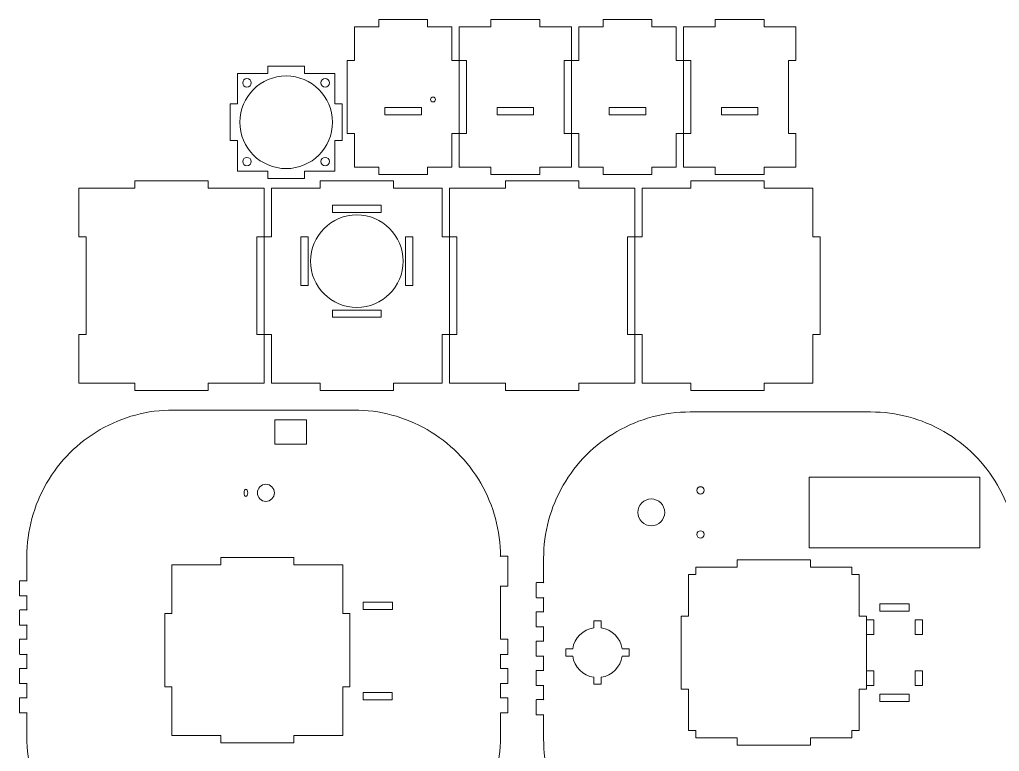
# Model space of a CAD drawing. Header units: millimetres. Extents: x -299 to 508, y -195 to 340.
# Drawn here: x -299.4 to 102.5, y 39.8 to 339.9 of the extents above; entities that cross this region are included whole.
import ezdxf

# ---------------------------------------------------------------- set-up
doc = ezdxf.new("R2010")
doc.units = ezdxf.units.MM
doc.header["$MEASUREMENT"] = 0
doc.layers.add('Camada 1', color=7, linetype='Continuous')

msp = doc.modelspace()

# ---------------------------------------------------------------- linework, layer by layer
at = {"layer": 'Camada 1', "color": 250, "lineweight": 20}
for points in [[(-149.5587, 300.923), (-134.5587, 300.923), (-134.5587, 303.923), (-149.5587, 303.923), (-149.5587, 300.923)], [(-103.5587, 300.923), (-88.5587, 300.923), (-88.5587, 303.923), (-103.5587, 303.923), (-103.5587, 300.923)], [(-57.5587, 300.923), (-42.5587, 300.923), (-42.5587, 303.923), (-57.5587, 303.923), (-57.5587, 300.923)], [(-11.5587, 300.923), (3.4413, 300.923), (3.4413, 303.923), (-11.5587, 303.923), (-11.5587, 300.923)], [(-171.0588, 260.8327), (-151.0588, 260.8327), (-151.0588, 263.8327), (-171.0588, 263.8327), (-171.0588, 260.8327)], [(-171.0588, 217.8327), (-151.0588, 217.8327), (-151.0588, 220.8327), (-171.0588, 220.8327), (-171.0588, 217.8327)], [(-194.7092, 165.7855), (-181.7092, 165.7855), (-181.7092, 175.7855), (-194.7092, 175.7855), (-194.7092, 165.7855)], [(-158.458, 98.0217), (-146.458, 98.0217), (-146.458, 101.0217), (-158.458, 101.0217), (-158.458, 98.0217)], [(53.4413, 97.3386), (65.4413, 97.3386), (65.4413, 100.3386), (53.4413, 100.3386), (53.4413, 97.3386)], [(-158.4972, 60.9825), (-146.4972, 60.9825), (-146.4972, 63.9825), (-158.4972, 63.9825), (-158.4972, 60.9825)], [(53.4021, 60.2994), (65.4021, 60.2994), (65.4021, 63.2994), (53.4021, 63.2994), (53.4021, 60.2994)]]:
    msp.add_lwpolyline(points, close=True, dxfattribs=at)
for centre, major_axis, ratio in [((-190.0587, 297.8327), (0, 19), 1), ((-206.103, 313.9847), (0, 1.7501), 0.99994286), ((-174.058, 313.9847), (0, 1.7501), 0.99994286), ((-129.7965, 307.1754), (0, 1), 1), ((-206.103, 281.6847), (0, 1.7501), 0.99994286), ((-174.058, 281.6847), (0, 1.7501), 0.99994286), ((-161.0587, 240.8327), (0, 19), 1), ((-198.358, 145.8617), (0, 3.5), 1), ((-206.5431, 145.8616), (0, 1.5001), 0.49996667)]:
    msp.add_ellipse(centre, major_axis=major_axis, ratio=ratio, dxfattribs=at)
for points, knots in [([(-132.0587, 336.9327), (-132.0587, 336.9327), (-132.0587, 339.9327), (-132.0587, 339.9327), (-132.0587, 339.9327), (-152.0587, 339.9327), (-152.0587, 339.9327), (-152.0587, 339.9327), (-152.0587, 336.9327), (-152.0587, 336.9327), (-152.0587, 336.9327), (-162.0587, 336.9327), (-162.0587, 336.9327), (-162.0587, 336.9327), (-162.0587, 323.1828), (-162.0587, 323.1828), (-162.0587, 323.1828), (-165.0587, 323.1828), (-165.0587, 323.1828), (-165.0587, 323.1828), (-165.0587, 293.1828), (-165.0587, 293.1828), (-165.0587, 293.1828), (-162.0587, 293.1828), (-162.0587, 293.1828), (-162.0587, 293.1828), (-162.0587, 279.4327), (-162.0587, 279.4327), (-162.0587, 279.4327), (-152.0587, 279.4327), (-152.0587, 279.4327), (-152.0587, 279.4327), (-152.0587, 276.4327), (-152.0587, 276.4327), (-152.0587, 276.4327), (-132.0587, 276.4327), (-132.0587, 276.4327), (-132.0587, 276.4327), (-132.0587, 279.4327), (-132.0587, 279.4327), (-132.0587, 279.4327), (-122.0587, 279.4327), (-122.0587, 279.4327), (-122.0587, 279.4327), (-122.0587, 293.1828), (-122.0587, 293.1828), (-122.0587, 293.1828), (-119.0587, 293.1828), (-119.0587, 293.1828), (-119.0587, 293.1828), (-119.0587, 323.1828), (-119.0587, 323.1828), (-119.0587, 323.1828), (-122.0587, 323.1828), (-122.0587, 323.1828), (-122.0587, 323.1828), (-122.0587, 336.9327), (-122.0587, 336.9327), (-122.0587, 336.9327), (-132.0587, 336.9327), (-132.0587, 336.9327)], [0, 0, 0, 0, 0.05, 0.05, 0.05, 0.1, 0.1, 0.1, 0.15, 0.15, 0.15, 0.2, 0.2, 0.2, 0.25, 0.25, 0.25, 0.3, 0.3, 0.3, 0.35, 0.35, 0.35, 0.4, 0.4, 0.4, 0.45, 0.45, 0.45, 0.5, 0.5, 0.5, 0.55, 0.55, 0.55, 0.6, 0.6, 0.6, 0.65, 0.65, 0.65, 0.7, 0.7, 0.7, 0.75, 0.75, 0.75, 0.8, 0.8, 0.8, 0.85, 0.85, 0.85, 0.9, 0.9, 0.9, 0.95, 0.95, 0.95, 1, 1, 1, 1]), ([(-119.0587, 323.1828), (-119.0587, 323.1828), (-116.0587, 323.1828), (-116.0587, 323.1828), (-116.0587, 323.1828), (-116.0587, 293.1828), (-116.0587, 293.1828), (-116.0587, 293.1828), (-119.0587, 293.1828), (-119.0587, 293.1828), (-119.0587, 293.1828), (-119.0587, 279.4327), (-119.0587, 279.4327), (-119.0587, 279.4327), (-116.0587, 279.4327), (-116.0587, 279.4327), (-116.0587, 279.4327), (-106.0587, 279.4327), (-106.0587, 279.4327), (-106.0587, 279.4327), (-106.0587, 276.4327), (-106.0587, 276.4327), (-106.0587, 276.4327), (-86.0587, 276.4327), (-86.0587, 276.4327), (-86.0587, 276.4327), (-86.0587, 279.4327), (-86.0587, 279.4327), (-86.0587, 279.4327), (-76.0587, 279.4327), (-76.0587, 279.4327), (-76.0587, 279.4327), (-73.0587, 279.4327), (-73.0587, 279.4327), (-73.0587, 279.4327), (-73.0587, 293.1828), (-73.0587, 293.1828), (-73.0587, 293.1828), (-76.0587, 293.1828), (-76.0587, 293.1828), (-76.0587, 293.1828), (-76.0587, 323.1828), (-76.0587, 323.1828), (-76.0587, 323.1828), (-73.0587, 323.1828), (-73.0587, 323.1828), (-73.0587, 323.1828), (-73.0587, 336.9327), (-73.0587, 336.9327), (-73.0587, 336.9327), (-76.0587, 336.9327), (-76.0587, 336.9327), (-76.0587, 336.9327), (-86.0587, 336.9327), (-86.0587, 336.9327), (-86.0587, 336.9327), (-86.0587, 339.9327), (-86.0587, 339.9327), (-86.0587, 339.9327), (-106.0587, 339.9327), (-106.0587, 339.9327), (-106.0587, 339.9327), (-106.0587, 336.9327), (-106.0587, 336.9327), (-106.0587, 336.9327), (-116.0587, 336.9327), (-116.0587, 336.9327), (-116.0587, 336.9327), (-119.0587, 336.9327), (-119.0587, 336.9327), (-119.0587, 336.9327), (-119.0587, 323.1828), (-119.0587, 323.1828)], [0, 0, 0, 0, 0.04166667, 0.04166667, 0.04166667, 0.08333333, 0.08333333, 0.08333333, 0.125, 0.125, 0.125, 0.16666667, 0.16666667, 0.16666667, 0.20833333, 0.20833333, 0.20833333, 0.25, 0.25, 0.25, 0.29166667, 0.29166667, 0.29166667, 0.33333333, 0.33333333, 0.33333333, 0.375, 0.375, 0.375, 0.41666667, 0.41666667, 0.41666667, 0.45833333, 0.45833333, 0.45833333, 0.5, 0.5, 0.5, 0.54166667, 0.54166667, 0.54166667, 0.58333333, 0.58333333, 0.58333333, 0.625, 0.625, 0.625, 0.66666667, 0.66666667, 0.66666667, 0.70833333, 0.70833333, 0.70833333, 0.75, 0.75, 0.75, 0.79166667, 0.79166667, 0.79166667, 0.83333333, 0.83333333, 0.83333333, 0.875, 0.875, 0.875, 0.91666667, 0.91666667, 0.91666667, 0.95833333, 0.95833333, 0.95833333, 1, 1, 1, 1]), ([(-40.0587, 336.9327), (-40.0587, 336.9327), (-40.0587, 339.9327), (-40.0587, 339.9327), (-40.0587, 339.9327), (-60.0587, 339.9327), (-60.0587, 339.9327), (-60.0587, 339.9327), (-60.0587, 336.9327), (-60.0587, 336.9327), (-60.0587, 336.9327), (-70.0587, 336.9327), (-70.0587, 336.9327), (-70.0587, 336.9327), (-70.0587, 323.1828), (-70.0587, 323.1828), (-70.0587, 323.1828), (-73.0587, 323.1828), (-73.0587, 323.1828), (-73.0587, 323.1828), (-73.0587, 293.1828), (-73.0587, 293.1828), (-73.0587, 293.1828), (-70.0587, 293.1828), (-70.0587, 293.1828), (-70.0587, 293.1828), (-70.0587, 279.4327), (-70.0587, 279.4327), (-70.0587, 279.4327), (-60.0587, 279.4327), (-60.0587, 279.4327), (-60.0587, 279.4327), (-60.0587, 276.4327), (-60.0587, 276.4327), (-60.0587, 276.4327), (-40.0587, 276.4327), (-40.0587, 276.4327), (-40.0587, 276.4327), (-40.0587, 279.4327), (-40.0587, 279.4327), (-40.0587, 279.4327), (-30.0587, 279.4327), (-30.0587, 279.4327), (-30.0587, 279.4327), (-30.0587, 293.1828), (-30.0587, 293.1828), (-30.0587, 293.1828), (-27.0587, 293.1828), (-27.0587, 293.1828), (-27.0587, 293.1828), (-27.0587, 323.1828), (-27.0587, 323.1828), (-27.0587, 323.1828), (-30.0587, 323.1828), (-30.0587, 323.1828), (-30.0587, 323.1828), (-30.0587, 336.9327), (-30.0587, 336.9327), (-30.0587, 336.9327), (-40.0587, 336.9327), (-40.0587, 336.9327)], [0, 0, 0, 0, 0.05, 0.05, 0.05, 0.1, 0.1, 0.1, 0.15, 0.15, 0.15, 0.2, 0.2, 0.2, 0.25, 0.25, 0.25, 0.3, 0.3, 0.3, 0.35, 0.35, 0.35, 0.4, 0.4, 0.4, 0.45, 0.45, 0.45, 0.5, 0.5, 0.5, 0.55, 0.55, 0.55, 0.6, 0.6, 0.6, 0.65, 0.65, 0.65, 0.7, 0.7, 0.7, 0.75, 0.75, 0.75, 0.8, 0.8, 0.8, 0.85, 0.85, 0.85, 0.9, 0.9, 0.9, 0.95, 0.95, 0.95, 1, 1, 1, 1]), ([(-27.0587, 323.1828), (-27.0587, 323.1828), (-24.0587, 323.1828), (-24.0587, 323.1828), (-24.0587, 323.1828), (-24.0587, 293.1828), (-24.0587, 293.1828), (-24.0587, 293.1828), (-27.0587, 293.1828), (-27.0587, 293.1828), (-27.0587, 293.1828), (-27.0587, 279.4327), (-27.0587, 279.4327), (-27.0587, 279.4327), (-24.0587, 279.4327), (-24.0587, 279.4327), (-24.0587, 279.4327), (-14.0587, 279.4327), (-14.0587, 279.4327), (-14.0587, 279.4327), (-14.0587, 276.4327), (-14.0587, 276.4327), (-14.0587, 276.4327), (5.9413, 276.4327), (5.9413, 276.4327), (5.9413, 276.4327), (5.9413, 279.4327), (5.9413, 279.4327), (5.9413, 279.4327), (15.9413, 279.4327), (15.9413, 279.4327), (15.9413, 279.4327), (18.9413, 279.4327), (18.9413, 279.4327), (18.9413, 279.4327), (18.9413, 293.1828), (18.9413, 293.1828), (18.9413, 293.1828), (15.9413, 293.1828), (15.9413, 293.1828), (15.9413, 293.1828), (15.9413, 323.1828), (15.9413, 323.1828), (15.9413, 323.1828), (18.9413, 323.1828), (18.9413, 323.1828), (18.9413, 323.1828), (18.9413, 336.9327), (18.9413, 336.9327), (18.9413, 336.9327), (15.9413, 336.9327), (15.9413, 336.9327), (15.9413, 336.9327), (5.9413, 336.9327), (5.9413, 336.9327), (5.9413, 336.9327), (5.9413, 339.9327), (5.9413, 339.9327), (5.9413, 339.9327), (-14.0587, 339.9327), (-14.0587, 339.9327), (-14.0587, 339.9327), (-14.0587, 336.9327), (-14.0587, 336.9327), (-14.0587, 336.9327), (-24.0587, 336.9327), (-24.0587, 336.9327), (-24.0587, 336.9327), (-27.0587, 336.9327), (-27.0587, 336.9327), (-27.0587, 336.9327), (-27.0587, 323.1828), (-27.0587, 323.1828)], [0, 0, 0, 0, 0.04166667, 0.04166667, 0.04166667, 0.08333333, 0.08333333, 0.08333333, 0.125, 0.125, 0.125, 0.16666667, 0.16666667, 0.16666667, 0.20833333, 0.20833333, 0.20833333, 0.25, 0.25, 0.25, 0.29166667, 0.29166667, 0.29166667, 0.33333333, 0.33333333, 0.33333333, 0.375, 0.375, 0.375, 0.41666667, 0.41666667, 0.41666667, 0.45833333, 0.45833333, 0.45833333, 0.5, 0.5, 0.5, 0.54166667, 0.54166667, 0.54166667, 0.58333333, 0.58333333, 0.58333333, 0.625, 0.625, 0.625, 0.66666667, 0.66666667, 0.66666667, 0.70833333, 0.70833333, 0.70833333, 0.75, 0.75, 0.75, 0.79166667, 0.79166667, 0.79166667, 0.83333333, 0.83333333, 0.83333333, 0.875, 0.875, 0.875, 0.91666667, 0.91666667, 0.91666667, 0.95833333, 0.95833333, 0.95833333, 1, 1, 1, 1]), ([(-197.5588, 320.8327), (-197.5588, 320.8327), (-182.5588, 320.8327), (-182.5588, 320.8327), (-182.5588, 320.8327), (-182.5588, 317.8327), (-182.5588, 317.8327), (-182.5588, 317.8327), (-170.0587, 317.8327), (-170.0587, 317.8327), (-170.0587, 317.8327), (-170.0587, 305.3326), (-170.0587, 305.3326), (-170.0587, 305.3326), (-167.0587, 305.3326), (-167.0587, 305.3326), (-167.0587, 305.3326), (-167.0587, 290.3326), (-167.0587, 290.3326), (-167.0587, 290.3326), (-170.0587, 290.3326), (-170.0587, 290.3326), (-170.0587, 290.3326), (-170.0587, 277.8327), (-170.0587, 277.8327), (-170.0587, 277.8327), (-182.5588, 277.8327), (-182.5588, 277.8327), (-182.5588, 277.8327), (-182.5588, 274.8327), (-182.5588, 274.8327), (-182.5588, 274.8327), (-197.5588, 274.8327), (-197.5588, 274.8327), (-197.5588, 274.8327), (-197.5588, 277.8327), (-197.5588, 277.8327), (-197.5588, 277.8327), (-210.0587, 277.8327), (-210.0587, 277.8327), (-210.0587, 277.8327), (-210.0587, 290.3326), (-210.0587, 290.3326), (-210.0587, 290.3326), (-213.0587, 290.3326), (-213.0587, 290.3326), (-213.0587, 290.3326), (-213.0587, 305.3326), (-213.0587, 305.3326), (-213.0587, 305.3326), (-210.0587, 305.3326), (-210.0587, 305.3326), (-210.0587, 305.3326), (-210.0587, 317.8327), (-210.0587, 317.8327), (-210.0587, 317.8327), (-197.5588, 317.8327), (-197.5588, 317.8327), (-197.5588, 317.8327), (-197.5588, 320.8327), (-197.5588, 320.8327)], [0, 0, 0, 0, 0.05, 0.05, 0.05, 0.1, 0.1, 0.1, 0.15, 0.15, 0.15, 0.2, 0.2, 0.2, 0.25, 0.25, 0.25, 0.3, 0.3, 0.3, 0.35, 0.35, 0.35, 0.4, 0.4, 0.4, 0.45, 0.45, 0.45, 0.5, 0.5, 0.5, 0.55, 0.55, 0.55, 0.6, 0.6, 0.6, 0.65, 0.65, 0.65, 0.7, 0.7, 0.7, 0.75, 0.75, 0.75, 0.8, 0.8, 0.8, 0.85, 0.85, 0.85, 0.9, 0.9, 0.9, 0.95, 0.95, 0.95, 1, 1, 1, 1]), ([(-272.0587, 270.8327), (-272.0587, 270.8327), (-252.0587, 270.8327), (-252.0587, 270.8327), (-252.0587, 270.8327), (-252.0587, 273.8327), (-252.0587, 273.8327), (-252.0587, 273.8327), (-222.0587, 273.8327), (-222.0587, 273.8327), (-222.0587, 273.8327), (-222.0587, 270.8327), (-222.0587, 270.8327), (-222.0587, 270.8327), (-202.0587, 270.8327), (-202.0587, 270.8327), (-202.0587, 270.8327), (-199.0587, 270.8327), (-199.0587, 270.8327), (-199.0587, 270.8327), (-199.0587, 250.8327), (-199.0587, 250.8327), (-199.0587, 250.8327), (-202.0587, 250.8327), (-202.0587, 250.8327), (-202.0587, 250.8327), (-202.0587, 210.8327), (-202.0587, 210.8327), (-202.0587, 210.8327), (-199.0587, 210.8327), (-199.0587, 210.8327), (-199.0587, 210.8327), (-199.0587, 190.8327), (-199.0587, 190.8327), (-199.0587, 190.8327), (-202.0587, 190.8327), (-202.0587, 190.8327), (-202.0587, 190.8327), (-222.0587, 190.8327), (-222.0587, 190.8327), (-222.0587, 190.8327), (-222.0587, 187.8327), (-222.0587, 187.8327), (-222.0587, 187.8327), (-252.0587, 187.8327), (-252.0587, 187.8327), (-252.0587, 187.8327), (-252.0587, 190.8327), (-252.0587, 190.8327), (-252.0587, 190.8327), (-272.0587, 190.8327), (-272.0587, 190.8327), (-272.0587, 190.8327), (-275.0587, 190.8327), (-275.0587, 190.8327), (-275.0587, 190.8327), (-275.0587, 210.8327), (-275.0587, 210.8327), (-275.0587, 210.8327), (-272.0587, 210.8327), (-272.0587, 210.8327), (-272.0587, 210.8327), (-272.0587, 250.8327), (-272.0587, 250.8327), (-272.0587, 250.8327), (-275.0587, 250.8327), (-275.0587, 250.8327), (-275.0587, 250.8327), (-275.0587, 270.8327), (-275.0587, 270.8327), (-275.0587, 270.8327), (-272.0587, 270.8327), (-272.0587, 270.8327)], [0, 0, 0, 0, 0.04166667, 0.04166667, 0.04166667, 0.08333333, 0.08333333, 0.08333333, 0.125, 0.125, 0.125, 0.16666667, 0.16666667, 0.16666667, 0.20833333, 0.20833333, 0.20833333, 0.25, 0.25, 0.25, 0.29166667, 0.29166667, 0.29166667, 0.33333333, 0.33333333, 0.33333333, 0.375, 0.375, 0.375, 0.41666667, 0.41666667, 0.41666667, 0.45833333, 0.45833333, 0.45833333, 0.5, 0.5, 0.5, 0.54166667, 0.54166667, 0.54166667, 0.58333333, 0.58333333, 0.58333333, 0.625, 0.625, 0.625, 0.66666667, 0.66666667, 0.66666667, 0.70833333, 0.70833333, 0.70833333, 0.75, 0.75, 0.75, 0.79166667, 0.79166667, 0.79166667, 0.83333333, 0.83333333, 0.83333333, 0.875, 0.875, 0.875, 0.91666667, 0.91666667, 0.91666667, 0.95833333, 0.95833333, 0.95833333, 1, 1, 1, 1]), ([(-146.0587, 190.8327), (-146.0587, 190.8327), (-146.0587, 187.8327), (-146.0587, 187.8327), (-146.0587, 187.8327), (-176.0587, 187.8327), (-176.0587, 187.8327), (-176.0587, 187.8327), (-176.0587, 190.8327), (-176.0587, 190.8327), (-176.0587, 190.8327), (-196.0587, 190.8327), (-196.0587, 190.8327), (-196.0587, 190.8327), (-196.0587, 210.8327), (-196.0587, 210.8327), (-196.0587, 210.8327), (-199.0587, 210.8327), (-199.0587, 210.8327), (-199.0587, 210.8327), (-199.0587, 250.8327), (-199.0587, 250.8327), (-199.0587, 250.8327), (-196.0587, 250.8327), (-196.0587, 250.8327), (-196.0587, 250.8327), (-196.0587, 270.8327), (-196.0587, 270.8327), (-196.0587, 270.8327), (-176.0587, 270.8327), (-176.0587, 270.8327), (-176.0587, 270.8327), (-176.0587, 273.8327), (-176.0587, 273.8327), (-176.0587, 273.8327), (-146.0587, 273.8327), (-146.0587, 273.8327), (-146.0587, 273.8327), (-146.0587, 270.8327), (-146.0587, 270.8327), (-146.0587, 270.8327), (-126.0587, 270.8327), (-126.0587, 270.8327), (-126.0587, 270.8327), (-126.0587, 250.8327), (-126.0587, 250.8327), (-126.0587, 250.8327), (-123.0587, 250.8327), (-123.0587, 250.8327), (-123.0587, 250.8327), (-123.0587, 210.8327), (-123.0587, 210.8327), (-123.0587, 210.8327), (-126.0587, 210.8327), (-126.0587, 210.8327), (-126.0587, 210.8327), (-126.0587, 190.8327), (-126.0587, 190.8327), (-126.0587, 190.8327), (-146.0587, 190.8327), (-146.0587, 190.8327)], [0, 0, 0, 0, 0.05, 0.05, 0.05, 0.1, 0.1, 0.1, 0.15, 0.15, 0.15, 0.2, 0.2, 0.2, 0.25, 0.25, 0.25, 0.3, 0.3, 0.3, 0.35, 0.35, 0.35, 0.4, 0.4, 0.4, 0.45, 0.45, 0.45, 0.5, 0.5, 0.5, 0.55, 0.55, 0.55, 0.6, 0.6, 0.6, 0.65, 0.65, 0.65, 0.7, 0.7, 0.7, 0.75, 0.75, 0.75, 0.8, 0.8, 0.8, 0.85, 0.85, 0.85, 0.9, 0.9, 0.9, 0.95, 0.95, 0.95, 1, 1, 1, 1]), ([(-120.0587, 270.8327), (-120.0587, 270.8327), (-100.0587, 270.8327), (-100.0587, 270.8327), (-100.0587, 270.8327), (-100.0587, 273.8327), (-100.0587, 273.8327), (-100.0587, 273.8327), (-70.0587, 273.8327), (-70.0587, 273.8327), (-70.0587, 273.8327), (-70.0587, 270.8327), (-70.0587, 270.8327), (-70.0587, 270.8327), (-50.0587, 270.8327), (-50.0587, 270.8327), (-50.0587, 270.8327), (-47.0587, 270.8327), (-47.0587, 270.8327), (-47.0587, 270.8327), (-47.0587, 250.8327), (-47.0587, 250.8327), (-47.0587, 250.8327), (-50.0587, 250.8327), (-50.0587, 250.8327), (-50.0587, 250.8327), (-50.0587, 210.8327), (-50.0587, 210.8327), (-50.0587, 210.8327), (-47.0587, 210.8327), (-47.0587, 210.8327), (-47.0587, 210.8327), (-47.0587, 190.8327), (-47.0587, 190.8327), (-47.0587, 190.8327), (-50.0587, 190.8327), (-50.0587, 190.8327), (-50.0587, 190.8327), (-70.0587, 190.8327), (-70.0587, 190.8327), (-70.0587, 190.8327), (-70.0587, 187.8327), (-70.0587, 187.8327), (-70.0587, 187.8327), (-100.0587, 187.8327), (-100.0587, 187.8327), (-100.0587, 187.8327), (-100.0587, 190.8327), (-100.0587, 190.8327), (-100.0587, 190.8327), (-120.0587, 190.8327), (-120.0587, 190.8327), (-120.0587, 190.8327), (-123.0587, 190.8327), (-123.0587, 190.8327), (-123.0587, 190.8327), (-123.0587, 210.8327), (-123.0587, 210.8327), (-123.0587, 210.8327), (-120.0587, 210.8327), (-120.0587, 210.8327), (-120.0587, 210.8327), (-120.0587, 250.8327), (-120.0587, 250.8327), (-120.0587, 250.8327), (-123.0587, 250.8327), (-123.0587, 250.8327), (-123.0587, 250.8327), (-123.0587, 270.8327), (-123.0587, 270.8327), (-123.0587, 270.8327), (-120.0587, 270.8327), (-120.0587, 270.8327)], [0, 0, 0, 0, 0.04166667, 0.04166667, 0.04166667, 0.08333333, 0.08333333, 0.08333333, 0.125, 0.125, 0.125, 0.16666667, 0.16666667, 0.16666667, 0.20833333, 0.20833333, 0.20833333, 0.25, 0.25, 0.25, 0.29166667, 0.29166667, 0.29166667, 0.33333333, 0.33333333, 0.33333333, 0.375, 0.375, 0.375, 0.41666667, 0.41666667, 0.41666667, 0.45833333, 0.45833333, 0.45833333, 0.5, 0.5, 0.5, 0.54166667, 0.54166667, 0.54166667, 0.58333333, 0.58333333, 0.58333333, 0.625, 0.625, 0.625, 0.66666667, 0.66666667, 0.66666667, 0.70833333, 0.70833333, 0.70833333, 0.75, 0.75, 0.75, 0.79166667, 0.79166667, 0.79166667, 0.83333333, 0.83333333, 0.83333333, 0.875, 0.875, 0.875, 0.91666667, 0.91666667, 0.91666667, 0.95833333, 0.95833333, 0.95833333, 1, 1, 1, 1]), ([(5.9413, 190.8327), (5.9413, 190.8327), (5.9413, 187.8327), (5.9413, 187.8327), (5.9413, 187.8327), (-24.0587, 187.8327), (-24.0587, 187.8327), (-24.0587, 187.8327), (-24.0587, 190.8327), (-24.0587, 190.8327), (-24.0587, 190.8327), (-44.0587, 190.8327), (-44.0587, 190.8327), (-44.0587, 190.8327), (-44.0587, 210.8327), (-44.0587, 210.8327), (-44.0587, 210.8327), (-47.0587, 210.8327), (-47.0587, 210.8327), (-47.0587, 210.8327), (-47.0587, 250.8327), (-47.0587, 250.8327), (-47.0587, 250.8327), (-44.0587, 250.8327), (-44.0587, 250.8327), (-44.0587, 250.8327), (-44.0587, 270.8327), (-44.0587, 270.8327), (-44.0587, 270.8327), (-24.0587, 270.8327), (-24.0587, 270.8327), (-24.0587, 270.8327), (-24.0587, 273.8327), (-24.0587, 273.8327), (-24.0587, 273.8327), (5.9413, 273.8327), (5.9413, 273.8327), (5.9413, 273.8327), (5.9413, 270.8327), (5.9413, 270.8327), (5.9413, 270.8327), (25.9413, 270.8327), (25.9413, 270.8327), (25.9413, 270.8327), (25.9413, 250.8327), (25.9413, 250.8327), (25.9413, 250.8327), (28.9413, 250.8327), (28.9413, 250.8327), (28.9413, 250.8327), (28.9413, 210.8327), (28.9413, 210.8327), (28.9413, 210.8327), (25.9413, 210.8327), (25.9413, 210.8327), (25.9413, 210.8327), (25.9413, 190.8327), (25.9413, 190.8327), (25.9413, 190.8327), (5.9413, 190.8327), (5.9413, 190.8327)], [0, 0, 0, 0, 0.05, 0.05, 0.05, 0.1, 0.1, 0.1, 0.15, 0.15, 0.15, 0.2, 0.2, 0.2, 0.25, 0.25, 0.25, 0.3, 0.3, 0.3, 0.35, 0.35, 0.35, 0.4, 0.4, 0.4, 0.45, 0.45, 0.45, 0.5, 0.5, 0.5, 0.55, 0.55, 0.55, 0.6, 0.6, 0.6, 0.65, 0.65, 0.65, 0.7, 0.7, 0.7, 0.75, 0.75, 0.75, 0.8, 0.8, 0.8, 0.85, 0.85, 0.85, 0.9, 0.9, 0.9, 0.95, 0.95, 0.95, 1, 1, 1, 1]), ([(-181.0587, 230.8326), (-181.0587, 230.8326), (-181.0587, 250.8326), (-181.0587, 250.8326), (-181.0587, 250.8326), (-184.0587, 250.8326), (-184.0587, 250.8326), (-184.0587, 250.8326), (-184.0587, 230.8326), (-184.0587, 230.8326), (-184.0587, 230.8326), (-181.0587, 230.8326), (-181.0587, 230.8326)], [0, 0, 0, 0, 0.25, 0.25, 0.25, 0.5, 0.5, 0.5, 0.75, 0.75, 0.75, 1, 1, 1, 1]), ([(-138.0587, 230.8326), (-138.0587, 230.8326), (-138.0587, 250.8326), (-138.0587, 250.8326), (-138.0587, 250.8326), (-141.0587, 250.8326), (-141.0587, 250.8326), (-141.0587, 250.8326), (-141.0587, 230.8326), (-141.0587, 230.8326), (-141.0587, 230.8326), (-138.0587, 230.8326), (-138.0587, 230.8326)], [0, 0, 0, 0, 0.25, 0.25, 0.25, 0.5, 0.5, 0.5, 0.75, 0.75, 0.75, 1, 1, 1, 1]), ([(24.4412, 123.3277), (24.4412, 123.3277), (24.4412, 152.3277), (24.4412, 152.3277), (24.4412, 152.3277), (94.4412, 152.3277), (94.4412, 152.3277), (94.4412, 152.3277), (94.4412, 123.3277), (94.4412, 123.3277), (94.4412, 123.3277), (24.4412, 123.3277), (24.4412, 123.3277)], [0, 0, 0, 0, 0.25, 0.25, 0.25, 0.5, 0.5, 0.5, 0.75, 0.75, 0.75, 1, 1, 1, 1]), ([(-20.1479, 148.3694), (-19.3195, 148.3759), (-18.6427, 147.7097), (-18.6362, 146.8812), (-18.6297, 146.0528), (-19.2959, 145.376), (-20.1243, 145.3695), (-20.9528, 145.363), (-21.6296, 146.0293), (-21.6361, 146.8577), (-21.6426, 147.6861), (-20.9763, 148.3629), (-20.1479, 148.3694)], [0, 0, 0, 0, 0.25, 0.25, 0.25, 0.5, 0.5, 0.5, 0.75, 0.75, 0.75, 1, 1, 1, 1]), ([(-45.7971, 137.8277), (-45.7971, 134.7901), (-43.3347, 132.3277), (-40.2971, 132.3277), (-37.2595, 132.3277), (-34.7971, 134.7901), (-34.7971, 137.8277), (-34.7971, 140.8653), (-37.2595, 143.3277), (-40.2971, 143.3277), (-43.3347, 143.3277), (-45.7971, 140.8653), (-45.7971, 137.8277)], [0, 0, 0, 0, 0.25, 0.25, 0.25, 0.5, 0.5, 0.5, 0.75, 0.75, 0.75, 1, 1, 1, 1]), ([(-20.1479, 130.31), (-19.3194, 130.3165), (-18.6426, 129.6502), (-18.6361, 128.8218), (-18.6296, 127.9934), (-19.2959, 127.3166), (-20.1243, 127.3101), (-20.9527, 127.3036), (-21.6295, 127.9698), (-21.636, 128.7983), (-21.6425, 129.6267), (-20.9763, 130.3035), (-20.1479, 130.31)], [0, 0, 0, 0, 0.25, 0.25, 0.25, 0.5, 0.5, 0.5, 0.75, 0.75, 0.75, 1, 1, 1, 1]), ([(-236.858, 116.3158), (-236.858, 116.3158), (-216.858, 116.3158), (-216.858, 116.3158), (-216.858, 116.3158), (-216.858, 119.3158), (-216.858, 119.3158), (-216.858, 119.3158), (-186.858, 119.3158), (-186.858, 119.3158), (-186.858, 119.3158), (-186.858, 116.3158), (-186.858, 116.3158), (-186.858, 116.3158), (-166.858, 116.3158), (-166.858, 116.3158), (-166.858, 116.3158), (-166.858, 96.3158), (-166.858, 96.3158), (-166.858, 96.3158), (-163.8581, 96.3158), (-163.8581, 96.3158), (-163.8581, 96.3158), (-163.8581, 66.3158), (-163.8581, 66.3158), (-163.8581, 66.3158), (-166.858, 66.3158), (-166.858, 66.3158), (-166.858, 66.3158), (-166.858, 46.3158), (-166.858, 46.3158), (-166.858, 46.3158), (-186.858, 46.3158), (-186.858, 46.3158), (-186.858, 46.3158), (-186.858, 43.3159), (-186.858, 43.3159), (-186.858, 43.3159), (-216.858, 43.3159), (-216.858, 43.3159), (-216.858, 43.3159), (-216.858, 46.3158), (-216.858, 46.3158), (-216.858, 46.3158), (-236.858, 46.3158), (-236.858, 46.3158), (-236.858, 46.3158), (-236.858, 66.3158), (-236.858, 66.3158), (-236.858, 66.3158), (-239.858, 66.3158), (-239.858, 66.3158), (-239.858, 66.3158), (-239.858, 96.3158), (-239.858, 96.3158), (-239.858, 96.3158), (-236.858, 96.3158), (-236.858, 96.3158), (-236.858, 96.3158), (-236.858, 116.3158), (-236.858, 116.3158)], [0, 0, 0, 0, 0.05, 0.05, 0.05, 0.1, 0.1, 0.1, 0.15, 0.15, 0.15, 0.2, 0.2, 0.2, 0.25, 0.25, 0.25, 0.3, 0.3, 0.3, 0.35, 0.35, 0.35, 0.4, 0.4, 0.4, 0.45, 0.45, 0.45, 0.5, 0.5, 0.5, 0.55, 0.55, 0.55, 0.6, 0.6, 0.6, 0.65, 0.65, 0.65, 0.7, 0.7, 0.7, 0.75, 0.75, 0.75, 0.8, 0.8, 0.8, 0.85, 0.85, 0.85, 0.9, 0.9, 0.9, 0.95, 0.95, 0.95, 1, 1, 1, 1]), ([(-5.0587, 115.3327), (-5.0587, 115.3327), (-5.0587, 115.4061), (-5.0587, 115.4061), (-5.0587, 115.4061), (-5.0587, 118.3327), (-5.0587, 118.3327), (-5.0587, 118.3327), (24.9413, 118.3327), (24.9413, 118.3327), (24.9413, 118.3327), (24.9413, 115.3593), (24.9413, 115.3593), (24.9413, 115.3593), (24.9413, 115.3327), (24.9413, 115.3327)], [0, 0, 0, 0, 0.2, 0.2, 0.2, 0.4, 0.4, 0.4, 0.6, 0.6, 0.6, 0.8, 0.8, 0.8, 1, 1, 1, 1]), ([(-22.0587, 115.3327), (-22.0587, 115.3327), (-22.0587, 112.3327), (-22.0587, 112.3327), (-22.0587, 112.3327), (-24.9587, 112.3327), (-24.9587, 112.3327), (-24.9587, 112.3327), (-25.0587, 112.3327), (-25.0587, 112.3327)], [0, 0, 0, 0, 0.33333333, 0.33333333, 0.33333333, 0.66666667, 0.66666667, 0.66666667, 1, 1, 1, 1]), ([(44.9413, 112.3327), (44.9413, 112.3327), (41.9413, 112.3327), (41.9413, 112.3327), (41.9413, 112.3327), (41.9413, 115.3327), (41.9413, 115.3327)], [0, 0, 0, 0, 0.5, 0.5, 0.5, 1, 1, 1, 1]), ([(-60.8888, 90.4731), (-56.4288, 89.8189), (-52.9025, 86.2927), (-52.2484, 81.8327), (-52.2484, 81.8327), (-49.3888, 81.8327), (-49.3888, 81.8327), (-49.3888, 81.8327), (-49.3888, 78.8327), (-49.3888, 78.8327), (-49.3888, 78.8327), (-52.2484, 78.8327), (-52.2484, 78.8327), (-52.9025, 74.3727), (-56.4288, 70.8465), (-60.8888, 70.1923), (-60.8888, 70.1923), (-60.8888, 67.3327), (-60.8888, 67.3327), (-60.8888, 67.3327), (-63.8888, 67.3327), (-63.8888, 67.3327), (-63.8888, 67.3327), (-63.8888, 70.1923), (-63.8888, 70.1923), (-68.3488, 70.8465), (-71.8751, 74.3727), (-72.5292, 78.8327), (-72.5292, 78.8327), (-75.3888, 78.8327), (-75.3888, 78.8327), (-75.3888, 78.8327), (-75.3888, 81.8327), (-75.3888, 81.8327), (-75.3888, 81.8327), (-72.5292, 81.8327), (-72.5292, 81.8327), (-71.8751, 86.2927), (-68.3488, 89.8189), (-63.8888, 90.4731), (-63.8888, 90.4731), (-63.8888, 93.3327), (-63.8888, 93.3327), (-63.8888, 93.3327), (-60.8888, 93.3327), (-60.8888, 93.3327), (-60.8888, 93.3327), (-60.8888, 90.4731), (-60.8888, 90.4731)], [0, 0, 0, 0, 0.0625, 0.0625, 0.0625, 0.125, 0.125, 0.125, 0.1875, 0.1875, 0.1875, 0.25, 0.25, 0.25, 0.3125, 0.3125, 0.3125, 0.375, 0.375, 0.375, 0.4375, 0.4375, 0.4375, 0.5, 0.5, 0.5, 0.5625, 0.5625, 0.5625, 0.625, 0.625, 0.625, 0.6875, 0.6875, 0.6875, 0.75, 0.75, 0.75, 0.8125, 0.8125, 0.8125, 0.875, 0.875, 0.875, 0.9375, 0.9375, 0.9375, 1, 1, 1, 1]), ([(-25.0587, 65.3327), (-25.0587, 65.3327), (-28.0587, 65.3327), (-28.0587, 65.3327), (-28.0587, 65.3327), (-28.0587, 95.3327), (-28.0587, 95.3327), (-28.0587, 95.3327), (-25.0587, 95.3327), (-25.0587, 95.3327)], [0, 0, 0, 0, 0.33333333, 0.33333333, 0.33333333, 0.66666667, 0.66666667, 0.66666667, 1, 1, 1, 1]), ([(44.9412, 95.3327), (44.9412, 95.3327), (44.9679, 95.3327), (44.9679, 95.3327), (44.9679, 95.3327), (47.9412, 95.3327), (47.9412, 95.3327), (47.9412, 95.3327), (47.9412, 65.3327), (47.9412, 65.3327), (47.9412, 65.3327), (45.0147, 65.3327), (45.0147, 65.3327), (45.0147, 65.3327), (44.9412, 65.3327), (44.9412, 65.3327)], [0, 0, 0, 0, 0.2, 0.2, 0.2, 0.4, 0.4, 0.4, 0.6, 0.6, 0.6, 0.8, 0.8, 0.8, 1, 1, 1, 1]), ([(47.9412, 93.751), (47.9412, 93.751), (47.9412, 87.751), (47.9412, 87.751), (47.9412, 87.751), (50.9412, 87.751), (50.9412, 87.751), (50.9412, 87.751), (50.9412, 93.751), (50.9412, 93.751), (50.9412, 93.751), (47.9412, 93.751), (47.9412, 93.751)], [0, 0, 0, 0, 0.25, 0.25, 0.25, 0.5, 0.5, 0.5, 0.75, 0.75, 0.75, 1, 1, 1, 1]), ([(67.9413, 87.751), (67.9413, 87.751), (67.9413, 93.751), (67.9413, 93.751), (67.9413, 93.751), (70.9413, 93.751), (70.9413, 93.751), (70.9413, 93.751), (70.9413, 87.751), (70.9413, 87.751), (70.9413, 87.751), (67.9413, 87.751), (67.9413, 87.751)], [0, 0, 0, 0, 0.25, 0.25, 0.25, 0.5, 0.5, 0.5, 0.75, 0.75, 0.75, 1, 1, 1, 1]), ([(47.9413, 72.8869), (47.9413, 72.8869), (47.9413, 66.8869), (47.9413, 66.8869), (47.9413, 66.8869), (50.9413, 66.8869), (50.9413, 66.8869), (50.9413, 66.8869), (50.9413, 72.8869), (50.9413, 72.8869), (50.9413, 72.8869), (47.9413, 72.8869), (47.9413, 72.8869)], [0, 0, 0, 0, 0.25, 0.25, 0.25, 0.5, 0.5, 0.5, 0.75, 0.75, 0.75, 1, 1, 1, 1]), ([(67.9021, 72.887), (67.9021, 72.887), (67.9021, 66.887), (67.9021, 66.887), (67.9021, 66.887), (70.9021, 66.887), (70.9021, 66.887), (70.9021, 66.887), (70.9021, 72.887), (70.9021, 72.887), (70.9021, 72.887), (67.9021, 72.887), (67.9021, 72.887)], [0, 0, 0, 0, 0.25, 0.25, 0.25, 0.5, 0.5, 0.5, 0.75, 0.75, 0.75, 1, 1, 1, 1]), ([(-25.0587, 48.3327), (-25.0587, 48.3327), (-22.0587, 48.3327), (-22.0587, 48.3327), (-22.0587, 48.3327), (-22.0587, 45.3327), (-22.0587, 45.3327)], [0, 0, 0, 0, 0.5, 0.5, 0.5, 1, 1, 1, 1]), ([(41.9413, 45.3327), (41.9413, 45.3327), (41.9413, 48.3327), (41.9413, 48.3327), (41.9413, 48.3327), (44.9413, 48.3327), (44.9413, 48.3327)], [0, 0, 0, 0, 0.5, 0.5, 0.5, 1, 1, 1, 1]), ([(24.9413, 45.3328), (24.9413, 45.3328), (24.9413, 42.3328), (24.9413, 42.3328), (24.9413, 42.3328), (-5.0587, 42.3328), (-5.0587, 42.3328), (-5.0587, 42.3328), (-5.0587, 45.3328), (-5.0587, 45.3328)], [0, 0, 0, 0, 0.33333333, 0.33333333, 0.33333333, 0.66666667, 0.66666667, 0.66666667, 1, 1, 1, 1])]:
    msp.add_open_spline(points, degree=3, knots=knots, dxfattribs=at)
at = {"layer": 'Camada 1', "lineweight": 20}
for points in [[(-162.258, -14.3842), (-162.258, -14.3842), (-172.158, -14.3842), (-172.158, -14.3842), (-172.258, -14.3842), (-172.158, -14.2842), (-172.158, -14.3842), (-172.158, -14.3842), (-172.158, -17.2842), (-172.158, -17.2842), (-172.158, -17.3392), (-172.203, -17.3842), (-172.258, -17.3842), (-172.258, -17.3842), (-178.258, -17.3842), (-178.258, -17.3842), (-178.313, -17.3842), (-178.358, -17.3392), (-178.358, -17.2842), (-178.358, -17.2842), (-178.358, -14.3842), (-178.358, -14.3842), (-178.358, -14.2842), (-178.258, -14.3842), (-178.358, -14.3842), (-178.358, -14.3842), (-184.158, -14.3842), (-184.158, -14.3842), (-184.258, -14.3842), (-184.158, -14.2842), (-184.158, -14.3842), (-184.158, -14.3842), (-184.158, -17.2842), (-184.158, -17.2842), (-184.158, -17.3392), (-184.203, -17.3842), (-184.258, -17.3842), (-184.258, -17.3842), (-190.258, -17.3842), (-190.258, -17.3842), (-190.313, -17.3842), (-190.358, -17.3392), (-190.358, -17.2842), (-190.358, -17.2842), (-190.358, -14.3842), (-190.358, -14.3842), (-190.358, -14.2842), (-190.258, -14.3842), (-190.358, -14.3842), (-190.358, -14.3842), (-196.158, -14.3842), (-196.158, -14.3842), (-196.258, -14.3842), (-196.158, -14.2842), (-196.158, -14.3842), (-196.158, -14.3842), (-196.158, -17.2842), (-196.158, -17.2842), (-196.158, -17.3392), (-196.203, -17.3842), (-196.258, -17.3842), (-196.258, -17.3842), (-202.258, -17.3842), (-202.258, -17.3842), (-202.313, -17.3842), (-202.358, -17.3392), (-202.358, -17.2842), (-202.358, -17.2842), (-202.358, -14.3842), (-202.358, -14.3842), (-202.358, -14.2842), (-202.258, -14.3842), (-202.358, -14.3842), (-202.358, -14.3842), (-208.158, -14.3842), (-208.158, -14.3842), (-208.258, -14.3842), (-208.158, -14.2842), (-208.158, -14.3842), (-208.158, -14.3842), (-208.158, -17.2842), (-208.158, -17.2842), (-208.158, -17.3392), (-208.203, -17.3842), (-208.258, -17.3842), (-208.258, -17.3842), (-214.258, -17.3842), (-214.258, -17.3842), (-214.313, -17.3842), (-214.358, -17.3392), (-214.358, -17.2842), (-214.358, -17.2842), (-214.358, -14.3842), (-214.358, -14.3842), (-214.358, -14.2842), (-214.258, -14.3842), (-214.358, -14.3842), (-214.358, -14.3842), (-220.158, -14.3842), (-220.158, -14.3842), (-220.258, -14.3842), (-220.158, -14.2842), (-220.158, -14.3842), (-220.158, -14.3842), (-220.158, -17.2842), (-220.158, -17.2842), (-220.158, -17.3392), (-220.203, -17.3842), (-220.258, -17.3842), (-220.258, -17.3842), (-226.258, -17.3842), (-226.258, -17.3842), (-226.313, -17.3842), (-226.358, -17.3392), (-226.358, -17.2842), (-226.358, -17.2842), (-226.358, -14.3842), (-226.358, -14.3842), (-226.358, -14.2842), (-226.258, -14.3842), (-226.358, -14.3842), (-226.358, -14.3842), (-236.258, -14.3842), (-236.258, -14.3842), (-246.808, -14.3842), (-257.172, -11.6072), (-266.308, -6.3322), (-275.444, -1.0572), (-283.031, 6.5298), (-288.306, 15.6658), (-293.581, 24.8018), (-296.358, 35.1658), (-296.358, 45.7158), (-296.358, 45.7158), (-296.358, 55.6158), (-296.358, 55.6158), (-296.358, 55.7158), (-296.258, 55.6158), (-296.358, 55.6158), (-296.358, 55.6158), (-299.258, 55.6158), (-299.258, 55.6158), (-299.313, 55.6158), (-299.358, 55.6608), (-299.358, 55.7158), (-299.358, 55.7158), (-299.358, 61.7158), (-299.358, 61.7158), (-299.358, 61.7708), (-299.313, 61.8158), (-299.258, 61.8158), (-299.258, 61.8158), (-296.358, 61.8158), (-296.358, 61.8158), (-296.258, 61.8158), (-296.358, 61.7158), (-296.358, 61.8158), (-296.358, 61.8158), (-296.358, 67.6158), (-296.358, 67.6158), (-296.358, 67.7158), (-296.258, 67.6158), (-296.358, 67.6158), (-296.358, 67.6158), (-299.258, 67.6158), (-299.258, 67.6158), (-299.313, 67.6158), (-299.358, 67.6608), (-299.358, 67.7158), (-299.358, 67.7158), (-299.358, 73.7158), (-299.358, 73.7158), (-299.358, 73.7708), (-299.313, 73.8158), (-299.258, 73.8158), (-299.258, 73.8158), (-296.358, 73.8158), (-296.358, 73.8158), (-296.258, 73.8158), (-296.358, 73.7158), (-296.358, 73.8158), (-296.358, 73.8158), (-296.358, 79.6158), (-296.358, 79.6158), (-296.358, 79.7158), (-296.258, 79.6158), (-296.358, 79.6158), (-296.358, 79.6158), (-299.258, 79.6158), (-299.258, 79.6158), (-299.313, 79.6158), (-299.358, 79.6608), (-299.358, 79.7158), (-299.358, 79.7158), (-299.358, 85.7158), (-299.358, 85.7158), (-299.358, 85.7708), (-299.313, 85.8158), (-299.258, 85.8158), (-299.258, 85.8158), (-296.358, 85.8158), (-296.358, 85.8158), (-296.258, 85.8158), (-296.358, 85.7158), (-296.358, 85.8158), (-296.358, 85.8158), (-296.358, 91.6158), (-296.358, 91.6158), (-296.358, 91.7158), (-296.258, 91.6158), (-296.358, 91.6158), (-296.358, 91.6158), (-299.258, 91.6158), (-299.258, 91.6158), (-299.313, 91.6158), (-299.358, 91.6608), (-299.358, 91.7158), (-299.358, 91.7158), (-299.358, 97.7158), (-299.358, 97.7158), (-299.358, 97.7708), (-299.313, 97.8158), (-299.258, 97.8158), (-299.258, 97.8158), (-296.358, 97.8158), (-296.358, 97.8158), (-296.258, 97.8158), (-296.358, 97.7158), (-296.358, 97.8158), (-296.358, 97.8158), (-296.358, 103.6158), (-296.358, 103.6158), (-296.358, 103.7158), (-296.258, 103.6158), (-296.358, 103.6158), (-296.358, 103.6158), (-299.258, 103.6158), (-299.258, 103.6158), (-299.313, 103.6158), (-299.358, 103.6608), (-299.358, 103.7158), (-299.358, 103.7158), (-299.358, 109.7158), (-299.358, 109.7158), (-299.358, 109.7708), (-299.313, 109.8158), (-299.258, 109.8158), (-299.258, 109.8158), (-296.358, 109.8158), (-296.358, 109.8158), (-296.258, 109.8158), (-296.358, 109.7158), (-296.358, 109.8158), (-296.358, 109.8158), (-296.358, 119.7158), (-296.358, 119.7158), (-296.358, 130.2658), (-293.581, 140.6298), (-288.306, 149.7658), (-283.031, 158.9018), (-275.444, 166.4888), (-266.308, 171.7638), (-257.172, 177.0388), (-246.808, 179.8158), (-236.258, 179.8158), (-236.258, 179.8158), (-162.258, 179.8158), (-162.258, 179.8158), (-151.708, 179.8158), (-141.344, 177.0388), (-132.208, 171.7638), (-123.072, 166.4888), (-115.485, 158.9018), (-110.21, 149.7658), (-104.935, 140.6298), (-102.158, 130.2658), (-102.158, 119.7158), (-102.158, 119.7708), (-102.203, 119.8158), (-102.258, 119.8158), (-102.258, 119.8158), (-99.258, 119.8158), (-99.258, 119.8158), (-99.203, 119.8158), (-99.158, 119.7708), (-99.158, 119.7158), (-99.158, 119.7158), (-99.158, 107.7158), (-99.158, 107.7158), (-99.158, 107.6608), (-99.203, 107.6158), (-99.258, 107.6158), (-99.258, 107.6158), (-102.158, 107.6158), (-102.158, 107.6158), (-102.258, 107.6158), (-102.158, 107.7158), (-102.158, 107.6158), (-102.158, 107.6158), (-102.158, 95.7158), (-102.158, 95.7158), (-102.158, 95.7158), (-102.158, 85.8158), (-102.158, 85.8158), (-102.158, 85.7158), (-102.258, 85.8158), (-102.158, 85.8158), (-102.158, 85.8158), (-99.258, 85.8158), (-99.258, 85.8158), (-99.203, 85.8158), (-99.158, 85.7708), (-99.158, 85.7158), (-99.158, 85.7158), (-99.158, 79.7158), (-99.158, 79.7158), (-99.158, 79.6608), (-99.203, 79.6158), (-99.258, 79.6158), (-99.258, 79.6158), (-102.158, 79.6158), (-102.158, 79.6158), (-102.258, 79.6158), (-102.158, 79.7158), (-102.158, 79.6158), (-102.158, 79.6158), (-102.158, 73.8158), (-102.158, 73.8158), (-102.158, 73.7158), (-102.258, 73.8158), (-102.158, 73.8158), (-102.158, 73.8158), (-99.258, 73.8158), (-99.258, 73.8158), (-99.203, 73.8158), (-99.158, 73.7708), (-99.158, 73.7158), (-99.158, 73.7158), (-99.158, 67.7158), (-99.158, 67.7158), (-99.158, 67.6608), (-99.203, 67.6158), (-99.258, 67.6158), (-99.258, 67.6158), (-102.158, 67.6158), (-102.158, 67.6158), (-102.258, 67.6158), (-102.158, 67.7158), (-102.158, 67.6158), (-102.158, 67.6158), (-102.158, 61.8158), (-102.158, 61.8158), (-102.158, 61.7158), (-102.258, 61.8158), (-102.158, 61.8158), (-102.158, 61.8158), (-99.258, 61.8158), (-99.258, 61.8158), (-99.203, 61.8158), (-99.158, 61.7708), (-99.158, 61.7158), (-99.158, 61.7158), (-99.158, 55.7158), (-99.158, 55.7158), (-99.158, 55.6608), (-99.203, 55.6158), (-99.258, 55.6158), (-99.258, 55.6158), (-102.158, 55.6158), (-102.158, 55.6158), (-102.258, 55.6158), (-102.158, 55.7158), (-102.158, 55.6158), (-102.158, 55.6158), (-102.158, 45.7158), (-102.158, 45.7158), (-102.158, 35.1658), (-104.935, 24.8018), (-110.21, 15.6658), (-115.485, 6.5298), (-123.072, -1.0572), (-132.208, -6.3322), (-141.344, -11.6072), (-151.708, -14.3842), (-162.258, -14.3842)], [(49.6413, -15.1673), (49.6413, -15.1673), (39.7413, -15.1673), (39.7413, -15.1673), (39.6413, -15.1673), (39.7413, -15.0673), (39.7413, -15.1673), (39.7413, -15.1673), (39.7413, -18.0673), (39.7413, -18.0673), (39.7413, -18.1223), (39.6963, -18.1673), (39.6413, -18.1673), (39.6413, -18.1673), (33.6413, -18.1673), (33.6413, -18.1673), (33.5863, -18.1673), (33.5413, -18.1223), (33.5413, -18.0673), (33.5413, -18.0673), (33.5413, -15.1673), (33.5413, -15.1673), (33.5413, -15.0673), (33.6413, -15.1673), (33.5413, -15.1673), (33.5413, -15.1673), (27.7413, -15.1673), (27.7413, -15.1673), (27.6413, -15.1673), (27.7413, -15.0673), (27.7413, -15.1673), (27.7413, -15.1673), (27.7413, -18.0673), (27.7413, -18.0673), (27.7413, -18.1223), (27.6963, -18.1673), (27.6413, -18.1673), (27.6413, -18.1673), (21.6413, -18.1673), (21.6413, -18.1673), (21.5863, -18.1673), (21.5413, -18.1223), (21.5413, -18.0673), (21.5413, -18.0673), (21.5413, -15.1673), (21.5413, -15.1673), (21.5413, -15.0673), (21.6413, -15.1673), (21.5413, -15.1673), (21.5413, -15.1673), (15.7413, -15.1673), (15.7413, -15.1673), (15.6413, -15.1673), (15.7413, -15.0673), (15.7413, -15.1673), (15.7413, -15.1673), (15.7413, -18.0673), (15.7413, -18.0673), (15.7413, -18.1223), (15.6963, -18.1673), (15.6413, -18.1673), (15.6413, -18.1673), (9.6413, -18.1673), (9.6413, -18.1673), (9.5863, -18.1673), (9.5413, -18.1223), (9.5413, -18.0673), (9.5413, -18.0673), (9.5413, -15.1673), (9.5413, -15.1673), (9.5413, -15.0673), (9.6413, -15.1673), (9.5413, -15.1673), (9.5413, -15.1673), (3.7413, -15.1673), (3.7413, -15.1673), (3.6413, -15.1673), (3.7413, -15.0673), (3.7413, -15.1673), (3.7413, -15.1673), (3.7413, -18.0673), (3.7413, -18.0673), (3.7413, -18.1223), (3.6963, -18.1673), (3.6413, -18.1673), (3.6413, -18.1673), (-2.3587, -18.1673), (-2.3587, -18.1673), (-2.4137, -18.1673), (-2.4587, -18.1223), (-2.4587, -18.0673), (-2.4587, -18.0673), (-2.4587, -15.1673), (-2.4587, -15.1673), (-2.4587, -15.0673), (-2.3587, -15.1673), (-2.4587, -15.1673), (-2.4587, -15.1673), (-8.2587, -15.1673), (-8.2587, -15.1673), (-8.3587, -15.1673), (-8.2587, -15.0673), (-8.2587, -15.1673), (-8.2587, -15.1673), (-8.2587, -18.0673), (-8.2587, -18.0673), (-8.2587, -18.1223), (-8.3037, -18.1673), (-8.3587, -18.1673), (-8.3587, -18.1673), (-14.3587, -18.1673), (-14.3587, -18.1673), (-14.4137, -18.1673), (-14.4587, -18.1223), (-14.4587, -18.0673), (-14.4587, -18.0673), (-14.4587, -15.1673), (-14.4587, -15.1673), (-14.4587, -15.0673), (-14.3587, -15.1673), (-14.4587, -15.1673), (-14.4587, -15.1673), (-24.3587, -15.1673), (-24.3587, -15.1673), (-34.9087, -15.1673), (-45.2727, -12.3903), (-54.4087, -7.1153), (-63.5447, -1.8403), (-71.1317, 5.7467), (-76.4067, 14.8827), (-81.6817, 24.0187), (-84.4587, 34.3827), (-84.4587, 44.9327), (-84.4587, 44.9327), (-84.4587, 54.8327), (-84.4587, 54.8327), (-84.4587, 54.9327), (-84.3587, 54.8327), (-84.4587, 54.8327), (-84.4587, 54.8327), (-87.3587, 54.8327), (-87.3587, 54.8327), (-87.4137, 54.8327), (-87.4587, 54.8777), (-87.4587, 54.9327), (-87.4587, 54.9327), (-87.4587, 60.9327), (-87.4587, 60.9327), (-87.4587, 60.9877), (-87.4137, 61.0327), (-87.3587, 61.0327), (-87.3587, 61.0327), (-84.4587, 61.0327), (-84.4587, 61.0327), (-84.3587, 61.0327), (-84.4587, 60.9327), (-84.4587, 61.0327), (-84.4587, 61.0327), (-84.4587, 66.8327), (-84.4587, 66.8327), (-84.4587, 66.9327), (-84.3587, 66.8327), (-84.4587, 66.8327), (-84.4587, 66.8327), (-87.3587, 66.8327), (-87.3587, 66.8327), (-87.4137, 66.8327), (-87.4587, 66.8777), (-87.4587, 66.9327), (-87.4587, 66.9327), (-87.4587, 72.9327), (-87.4587, 72.9327), (-87.4587, 72.9877), (-87.4137, 73.0327), (-87.3587, 73.0327), (-87.3587, 73.0327), (-84.4587, 73.0327), (-84.4587, 73.0327), (-84.3587, 73.0327), (-84.4587, 72.9327), (-84.4587, 73.0327), (-84.4587, 73.0327), (-84.4587, 78.8327), (-84.4587, 78.8327), (-84.4587, 78.9327), (-84.3587, 78.8327), (-84.4587, 78.8327), (-84.4587, 78.8327), (-87.3587, 78.8327), (-87.3587, 78.8327), (-87.4137, 78.8327), (-87.4587, 78.8777), (-87.4587, 78.9327), (-87.4587, 78.9327), (-87.4587, 84.9327), (-87.4587, 84.9327), (-87.4587, 84.9877), (-87.4137, 85.0327), (-87.3587, 85.0327), (-87.3587, 85.0327), (-84.4587, 85.0327), (-84.4587, 85.0327), (-84.3587, 85.0327), (-84.4587, 84.9327), (-84.4587, 85.0327), (-84.4587, 85.0327), (-84.4587, 90.8327), (-84.4587, 90.8327), (-84.4587, 90.9327), (-84.3587, 90.8327), (-84.4587, 90.8327), (-84.4587, 90.8327), (-87.3587, 90.8327), (-87.3587, 90.8327), (-87.4137, 90.8327), (-87.4587, 90.8777), (-87.4587, 90.9327), (-87.4587, 90.9327), (-87.4587, 96.9327), (-87.4587, 96.9327), (-87.4587, 96.9877), (-87.4137, 97.0327), (-87.3587, 97.0327), (-87.3587, 97.0327), (-84.4587, 97.0327), (-84.4587, 97.0327), (-84.3587, 97.0327), (-84.4587, 96.9327), (-84.4587, 97.0327), (-84.4587, 97.0327), (-84.4587, 102.8327), (-84.4587, 102.8327), (-84.4587, 102.9327), (-84.3587, 102.8327), (-84.4587, 102.8327), (-84.4587, 102.8327), (-87.3587, 102.8327), (-87.3587, 102.8327), (-87.4137, 102.8327), (-87.4587, 102.8777), (-87.4587, 102.9327), (-87.4587, 102.9327), (-87.4587, 108.9327), (-87.4587, 108.9327), (-87.4587, 108.9877), (-87.4137, 109.0327), (-87.3587, 109.0327), (-87.3587, 109.0327), (-84.4587, 109.0327), (-84.4587, 109.0327), (-84.3587, 109.0327), (-84.4587, 108.9327), (-84.4587, 109.0327), (-84.4587, 109.0327), (-84.4587, 118.9327), (-84.4587, 118.9327), (-84.4587, 129.4827), (-81.6817, 139.8467), (-76.4067, 148.9827), (-71.1317, 158.1187), (-63.5447, 165.7057), (-54.4087, 170.9807), (-45.2727, 176.2557), (-34.9087, 179.0327), (-24.3587, 179.0327), (-24.3587, 179.0327), (49.6413, 179.0327), (49.6413, 179.0327), (60.1913, 179.0327), (70.5553, 176.2557), (79.6913, 170.9807), (88.8273, 165.7057), (96.4143, 158.1187), (101.6893, 148.9827), (106.9643, 139.8467), (109.7413, 129.4827), (109.7413, 118.9327), (109.7413, 118.9877), (109.6963, 119.0327), (109.6413, 119.0327), (109.6413, 119.0327), (112.6413, 119.0327), (112.6413, 119.0327), (112.6963, 119.0327), (112.7413, 118.9877), (112.7413, 118.9327), (112.7413, 118.9327), (112.7413, 106.9327), (112.7413, 106.9327), (112.7413, 106.8777), (112.6963, 106.8327), (112.6413, 106.8327), (112.6413, 106.8327), (109.7413, 106.8327), (109.7413, 106.8327), (109.6413, 106.8327), (109.7413, 106.9327), (109.7413, 106.8327), (109.7413, 106.8327), (109.7413, 94.9327), (109.7413, 94.9327), (109.7413, 94.9327), (109.7413, 85.0327), (109.7413, 85.0327), (109.7413, 84.9327), (109.6413, 85.0327), (109.7413, 85.0327), (109.7413, 85.0327), (112.6413, 85.0327), (112.6413, 85.0327), (112.6963, 85.0327), (112.7413, 84.9877), (112.7413, 84.9327), (112.7413, 84.9327), (112.7413, 78.9327), (112.7413, 78.9327), (112.7413, 78.8777), (112.6963, 78.8327), (112.6413, 78.8327), (112.6413, 78.8327), (109.7413, 78.8327), (109.7413, 78.8327), (109.6413, 78.8327), (109.7413, 78.9327), (109.7413, 78.8327), (109.7413, 78.8327), (109.7413, 73.0327), (109.7413, 73.0327), (109.7413, 72.9327), (109.6413, 73.0327), (109.7413, 73.0327), (109.7413, 73.0327), (112.6413, 73.0327), (112.6413, 73.0327), (112.6963, 73.0327), (112.7413, 72.9877), (112.7413, 72.9327), (112.7413, 72.9327), (112.7413, 66.9327), (112.7413, 66.9327), (112.7413, 66.8777), (112.6963, 66.8327), (112.6413, 66.8327), (112.6413, 66.8327), (109.7413, 66.8327), (109.7413, 66.8327), (109.6413, 66.8327), (109.7413, 66.9327), (109.7413, 66.8327), (109.7413, 66.8327), (109.7413, 61.0327), (109.7413, 61.0327), (109.7413, 60.9327), (109.6413, 61.0327), (109.7413, 61.0327), (109.7413, 61.0327), (112.6413, 61.0327), (112.6413, 61.0327), (112.6963, 61.0327), (112.7413, 60.9877), (112.7413, 60.9327), (112.7413, 60.9327), (112.7413, 54.9327), (112.7413, 54.9327), (112.7413, 54.8777), (112.6963, 54.8327), (112.6413, 54.8327), (112.6413, 54.8327), (109.7413, 54.8327), (109.7413, 54.8327), (109.6413, 54.8327), (109.7413, 54.9327), (109.7413, 54.8327), (109.7413, 54.8327), (109.7413, 44.9327), (109.7413, 44.9327), (109.7413, 34.3827), (106.9643, 24.0187), (101.6893, 14.8827), (96.4143, 5.7467), (88.8273, -1.8403), (79.6913, -7.1153), (70.5553, -12.3903), (60.1913, -15.1673), (49.6413, -15.1673)]]:
    msp.add_open_spline(points, degree=3, knots=[0, 0, 0, 0, 0.0078125, 0.0078125, 0.0078125, 0.015625, 0.015625, 0.015625, 0.0234375, 0.0234375, 0.0234375, 0.03125, 0.03125, 0.03125, 0.0390625, 0.0390625, 0.0390625, 0.046875, 0.046875, 0.046875, 0.0546875, 0.0546875, 0.0546875, 0.0625, 0.0625, 0.0625, 0.0703125, 0.0703125, 0.0703125, 0.078125, 0.078125, 0.078125, 0.0859375, 0.0859375, 0.0859375, 0.09375, 0.09375, 0.09375, 0.1015625, 0.1015625, 0.1015625, 0.109375, 0.109375, 0.109375, 0.1171875, 0.1171875, 0.1171875, 0.125, 0.125, 0.125, 0.1328125, 0.1328125, 0.1328125, 0.140625, 0.140625, 0.140625, 0.1484375, 0.1484375, 0.1484375, 0.15625, 0.15625, 0.15625, 0.1640625, 0.1640625, 0.1640625, 0.171875, 0.171875, 0.171875, 0.1796875, 0.1796875, 0.1796875, 0.1875, 0.1875, 0.1875, 0.1953125, 0.1953125, 0.1953125, 0.203125, 0.203125, 0.203125, 0.2109375, 0.2109375, 0.2109375, 0.21875, 0.21875, 0.21875, 0.2265625, 0.2265625, 0.2265625, 0.234375, 0.234375, 0.234375, 0.2421875, 0.2421875, 0.2421875, 0.25, 0.25, 0.25, 0.2578125, 0.2578125, 0.2578125, 0.265625, 0.265625, 0.265625, 0.2734375, 0.2734375, 0.2734375, 0.28125, 0.28125, 0.28125, 0.2890625, 0.2890625, 0.2890625, 0.296875, 0.296875, 0.296875, 0.3046875, 0.3046875, 0.3046875, 0.3125, 0.3125, 0.3125, 0.3203125, 0.3203125, 0.3203125, 0.328125, 0.328125, 0.328125, 0.3359375, 0.3359375, 0.3359375, 0.34375, 0.34375, 0.34375, 0.3515625, 0.3515625, 0.3515625, 0.359375, 0.359375, 0.359375, 0.3671875, 0.3671875, 0.3671875, 0.375, 0.375, 0.375, 0.3828125, 0.3828125, 0.3828125, 0.390625, 0.390625, 0.390625, 0.3984375, 0.3984375, 0.3984375, 0.40625, 0.40625, 0.40625, 0.4140625, 0.4140625, 0.4140625, 0.421875, 0.421875, 0.421875, 0.4296875, 0.4296875, 0.4296875, 0.4375, 0.4375, 0.4375, 0.4453125, 0.4453125, 0.4453125, 0.453125, 0.453125, 0.453125, 0.4609375, 0.4609375, 0.4609375, 0.46875, 0.46875, 0.46875, 0.4765625, 0.4765625, 0.4765625, 0.484375, 0.484375, 0.484375, 0.4921875, 0.4921875, 0.4921875, 0.5, 0.5, 0.5, 0.5078125, 0.5078125, 0.5078125, 0.515625, 0.515625, 0.515625, 0.5234375, 0.5234375, 0.5234375, 0.53125, 0.53125, 0.53125, 0.5390625, 0.5390625, 0.5390625, 0.546875, 0.546875, 0.546875, 0.5546875, 0.5546875, 0.5546875, 0.5625, 0.5625, 0.5625, 0.5703125, 0.5703125, 0.5703125, 0.578125, 0.578125, 0.578125, 0.5859375, 0.5859375, 0.5859375, 0.59375, 0.59375, 0.59375, 0.6015625, 0.6015625, 0.6015625, 0.609375, 0.609375, 0.609375, 0.6171875, 0.6171875, 0.6171875, 0.625, 0.625, 0.625, 0.6328125, 0.6328125, 0.6328125, 0.640625, 0.640625, 0.640625, 0.6484375, 0.6484375, 0.6484375, 0.65625, 0.65625, 0.65625, 0.6640625, 0.6640625, 0.6640625, 0.671875, 0.671875, 0.671875, 0.6796875, 0.6796875, 0.6796875, 0.6875, 0.6875, 0.6875, 0.6953125, 0.6953125, 0.6953125, 0.703125, 0.703125, 0.703125, 0.7109375, 0.7109375, 0.7109375, 0.71875, 0.71875, 0.71875, 0.7265625, 0.7265625, 0.7265625, 0.734375, 0.734375, 0.734375, 0.7421875, 0.7421875, 0.7421875, 0.75, 0.75, 0.75, 0.7578125, 0.7578125, 0.7578125, 0.765625, 0.765625, 0.765625, 0.7734375, 0.7734375, 0.7734375, 0.78125, 0.78125, 0.78125, 0.7890625, 0.7890625, 0.7890625, 0.796875, 0.796875, 0.796875, 0.8046875, 0.8046875, 0.8046875, 0.8125, 0.8125, 0.8125, 0.8203125, 0.8203125, 0.8203125, 0.828125, 0.828125, 0.828125, 0.8359375, 0.8359375, 0.8359375, 0.84375, 0.84375, 0.84375, 0.8515625, 0.8515625, 0.8515625, 0.859375, 0.859375, 0.859375, 0.8671875, 0.8671875, 0.8671875, 0.875, 0.875, 0.875, 0.8828125, 0.8828125, 0.8828125, 0.890625, 0.890625, 0.890625, 0.8984375, 0.8984375, 0.8984375, 0.90625, 0.90625, 0.90625, 0.9140625, 0.9140625, 0.9140625, 0.921875, 0.921875, 0.921875, 0.9296875, 0.9296875, 0.9296875, 0.9375, 0.9375, 0.9375, 0.9453125, 0.9453125, 0.9453125, 0.953125, 0.953125, 0.953125, 0.9609375, 0.9609375, 0.9609375, 0.96875, 0.96875, 0.96875, 0.9765625, 0.9765625, 0.9765625, 0.984375, 0.984375, 0.984375, 0.9921875, 0.9921875, 0.9921875, 1, 1, 1, 1], dxfattribs=at)
at = {"layer": 'Camada 1', "color": 250, "lineweight": 20}
for points in [[(-22.0587, 115.3327), (-22.0587, 115.3327), (-5.0587, 115.3327), (-5.0587, 115.3327)], [(24.9413, 115.3327), (24.9413, 115.3327), (41.9413, 115.3327), (41.9413, 115.3327)], [(-25.0587, 112.3327), (-25.0587, 112.3327), (-25.0587, 95.3327), (-25.0587, 95.3327)], [(44.9413, 95.3327), (44.9413, 95.3327), (44.9413, 112.3327), (44.9413, 112.3327)], [(-25.0587, 65.3327), (-25.0587, 65.3327), (-25.0587, 48.3327), (-25.0587, 48.3327)], [(44.9413, 48.3327), (44.9413, 48.3327), (44.9413, 65.3327), (44.9413, 65.3327)], [(-5.0587, 45.3327), (-5.0587, 45.3327), (-22.0587, 45.3327), (-22.0587, 45.3327)], [(41.9413, 45.3327), (41.9413, 45.3327), (24.9413, 45.3327), (24.9413, 45.3327)]]:
    msp.add_open_spline(points, degree=3, dxfattribs=at)

doc.saveas('drawing.dxf')
